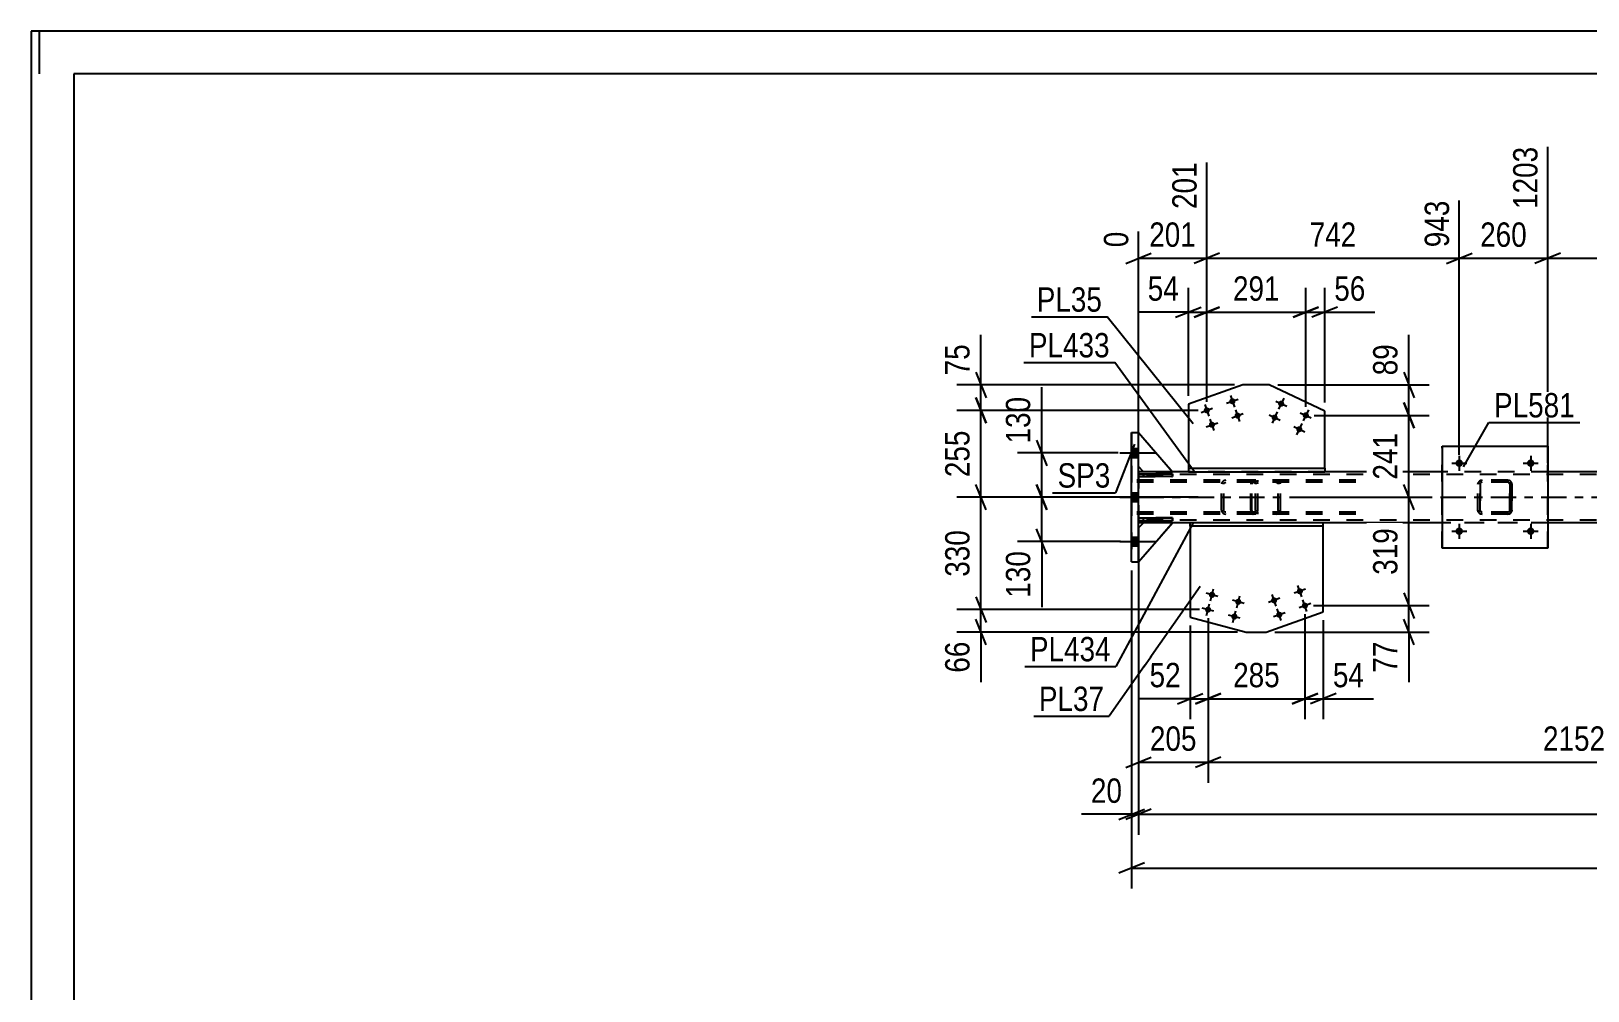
# Model space of a CAD drawing. Header units: millimetres. Extents: x -129 to 712, y -428 to 166.
# Drawn here: x -129.1 to 54, y 53.6 to 166.4 of the extents above; entities that cross this region are included whole.
import ezdxf

# ---------------------------------------------------------------- set-up
doc = ezdxf.new("R2010")
doc.units = ezdxf.units.MM
doc.linetypes.add('DXK_LINE_DOT2', pattern=[3.9198, 1.9599, -1.9599])
doc.linetypes.add('DXK_LINE_DOT3', pattern=[5.9187, 2.979, -0.9799, 0.9799, -0.9799])
doc.styles.add('Arial Narrow', font='ARIALN.TTF', dxfattribs={"height": 0.2})

# ---------------------------------------------------------------- blocks, each defined once
blk = doc.blocks.new('Unknown-232816670-1133')
at = {"color": 5, "linetype": 'Continuous'}
for p, q in [((711.94, 166.41), (-129.06, 166.41)), ((-129.06, 166.41), (-129.06, -427.59)), ((-128.06, 161.41), (-128.06, 166.41)), ((706.94, 161.41), (-124.06, 161.41)), ((-124.06, 161.41), (-124.06, -422.59))]:
    blk.add_line(p, q, dxfattribs=at)
blk = doc.blocks.new('Part-232816670-6901 - 6691')
at = {"color": 2, "linetype": 'Continuous'}
for p, q in [((0.37, 119.22), (1.17, 119.22)), ((0.37, 104.02), (0.37, 119.22)), ((1.17, 104.02), (1.17, 119.22)), ((0.37, 104.02), (1.17, 104.02))]:
    blk.add_line(p, q, dxfattribs=at)
at = {"color": 7, "linetype": 'DXK_LINE_DOT2'}
for p, q in [((0.37, 119.22), (0.37, 119.22)), ((0.37, 119.22), (0.37, 104.02)), ((1.17, 104.02), (1.17, 119.22)), ((0.37, 104.02), (0.37, 104.02))]:
    blk.add_line(p, q, dxfattribs=at)
blk = doc.blocks.new('Part-232816670-6921 - 6691')
at = {"color": 7, "linetype": 'DXK_LINE_DOT2'}
for p, q in [((14.55, 113.58), (14.46, 113.48)), ((14.65, 113.62), (14.55, 113.58)), ((26.74, 113.62), (14.65, 113.62)), ((15.2, 113.38), (15.2, 113.62)), ((17.56, 113.58), (17.37, 113.62)), ((14.4, 113.32), (14.38, 113.14)), ((14.38, 110.1), (14.38, 113.14)), ((14.46, 113.48), (14.4, 113.32)), ((14.52, 113.14), (14.53, 113.23)), ((14.52, 110.1), (14.52, 113.14)), ((14.53, 113.23), (14.56, 113.31)), ((14.56, 113.31), (14.6, 113.36)), ((14.6, 113.36), (14.65, 113.38)), ((26.74, 113.38), (14.65, 113.38)), ((17.37, 113.38), (17.46, 113.36)), ((17.46, 113.36), (17.54, 113.31)), ((17.54, 113.31), (17.6, 113.23)), ((17.6, 113.23), (17.62, 113.14)), ((17.62, 110.1), (17.62, 113.14)), ((17.87, 113.14), (17.83, 113.32)), ((17.87, 110.1), (17.87, 113.14)), ((14.38, 110.1), (14.4, 109.92)), ((14.4, 109.92), (14.46, 109.76)), ((14.53, 110.01), (14.52, 110.1)), ((14.56, 109.93), (14.53, 110.01)), ((14.6, 109.88), (14.56, 109.93)), ((14.65, 109.86), (14.6, 109.88)), ((26.74, 109.86), (14.65, 109.86)), ((15.2, 109.62), (15.2, 109.86)), ((17.46, 109.88), (17.37, 109.86)), ((17.54, 109.93), (17.46, 109.88)), ((17.6, 110.01), (17.54, 109.93)), ((17.62, 110.1), (17.6, 110.01)), ((17.83, 109.92), (17.87, 110.1)), ((14.46, 109.76), (14.55, 109.66)), ((14.55, 109.66), (14.65, 109.62)), ((26.74, 109.62), (14.65, 109.62)), ((17.37, 109.62), (17.56, 109.66))]:
    blk.add_line(p, q, dxfattribs=at)
for centre, start, end in [((17.38, 113.12), 23.8494, 68.8059), ((17.38, 110.11), 291.1941, 336.1506)]:
    blk.add_arc(centre, 0.492, start, end, dxfattribs=at)
blk = doc.blocks.new('Bolt-232816670-6725 - 6691')
at = {"linetype": 'Continuous'}
for points in [[(19.81, 100.44, -1), (20.49, 100.68, -1)], [(16.79, 99.37, -1), (17.47, 99.61, -1)], [(20.41, 98.75, -1), (21.09, 98.99, -1)], [(17.39, 97.68, -1), (18.07, 97.92, -1)]]:
    blk.add_hatch(color=1, dxfattribs=at).paths.add_polyline_path(points)
at = {"color": 1, "linetype": 'Continuous'}
for p, q in [((20.83, 100.81), (19.47, 100.32)), ((20.39, 99.89), (19.91, 101.24)), ((17.81, 99.74), (16.45, 99.25)), ((17.37, 98.82), (16.89, 100.17)), ((21.43, 99.11), (20.07, 98.63)), ((20.99, 98.19), (20.51, 99.55)), ((18.41, 98.04), (17.05, 97.56)), ((17.97, 97.12), (17.49, 98.48))]:
    blk.add_line(p, q, dxfattribs=at)
blk = doc.blocks.new('Bolt-232816670-6726 - 6691')
at = {"linetype": 'Continuous'}
for points in [[(9.47, 100.24, -1), (10.17, 100.05, -1)], [(12.56, 99.42, -1), (13.26, 99.23, -1)], [(9.01, 98.5, -1), (9.7, 98.31, -1)], [(12.1, 97.68, -1), (12.8, 97.49, -1)]]:
    blk.add_hatch(color=1, dxfattribs=at).paths.add_polyline_path(points)
at = {"color": 1, "linetype": 'Continuous'}
for p, q in [((9.63, 99.45), (10, 100.84)), ((10.52, 99.96), (9.12, 100.33)), ((9.17, 97.71), (9.54, 99.1)), ((13.61, 99.14), (12.22, 99.51)), ((12.73, 98.63), (13.1, 100.02)), ((10.05, 98.22), (8.66, 98.59)), ((13.15, 97.4), (11.75, 97.77)), ((12.26, 96.89), (12.63, 98.28))]:
    blk.add_line(p, q, dxfattribs=at)
blk = doc.blocks.new('Bolt-232816670-6727 - 6691')
at = {"linetype": 'Continuous'}
for points in [[(18.28, 122.46, -1), (17.63, 122.77, -1)], [(17.51, 120.83, -1), (16.86, 121.14, -1)], [(21.18, 121.09, -1), (20.52, 121.4, -1)], [(20.41, 119.46, -1), (19.76, 119.77, -1)]]:
    blk.add_hatch(color=1, dxfattribs=at).paths.add_polyline_path(points)
at = {"color": 1, "linetype": 'Continuous'}
for p, q in [((17.31, 122.92), (18.61, 122.31)), ((18.27, 123.26), (17.65, 121.96)), ((16.54, 121.29), (17.84, 120.68)), ((17.5, 121.64), (16.88, 120.34)), ((20.2, 121.55), (21.5, 120.94)), ((21.16, 121.9), (20.54, 120.59)), ((19.43, 119.93), (20.73, 119.31)), ((20.39, 120.27), (19.77, 118.97))]:
    blk.add_line(p, q, dxfattribs=at)
blk = doc.blocks.new('Bolt-232816670-6728 - 6691')
at = {"linetype": 'Continuous'}
for points in [[(12.56, 123.02, -1), (11.88, 122.78, -1)], [(9.55, 121.95, -1), (8.87, 121.71, -1)], [(13.16, 121.33, -1), (12.49, 121.09, -1)], [(10.15, 120.26, -1), (9.47, 120.02, -1)]]:
    blk.add_hatch(color=1, dxfattribs=at).paths.add_polyline_path(points)
at = {"color": 1, "linetype": 'Continuous'}
for p, q in [((11.54, 122.66), (12.9, 123.14)), ((11.98, 123.58), (12.46, 122.22)), ((8.53, 121.59), (9.89, 122.07)), ((8.97, 122.51), (9.45, 121.15)), ((12.15, 120.97), (13.5, 121.45)), ((12.58, 121.88), (13.07, 120.53)), ((9.13, 119.9), (10.49, 120.38)), ((9.57, 120.81), (10.05, 119.46))]:
    blk.add_line(p, q, dxfattribs=at)
blk = doc.blocks.new('Part-232816670-6799 - 6691')
at = {"color": 2, "linetype": 'Continuous'}
for p, q in [((1.17, 114.38), (5.17, 114.38)), ((1.17, 114.38), (1.17, 114.06)), ((5.17, 114.06), (1.17, 114.06)), ((5.17, 114.38), (5.17, 114.06))]:
    blk.add_line(p, q, dxfattribs=at)
at = {"color": 7, "linetype": 'DXK_LINE_DOT2'}
for p, q in [((1.17, 114.06), (1.17, 114.38)), ((1.77, 114.06), (1.77, 114.38))]:
    blk.add_line(p, q, dxfattribs=at)
blk = doc.blocks.new('Bolt-232816670-6735 - 6691')
at = {"linetype": 'Continuous'}
for points in [[(1.17, 116.3), (1.17, 117.34), (0.37, 117.34), (0.37, 116.3)], [(1.17, 116.3), (1.17, 117.34), (0.37, 117.34), (0.37, 116.3)], [(1.17, 116.3), (1.17, 117.34), (0.37, 117.34), (0.37, 116.3)], [(1.17, 111.1), (1.17, 112.14), (0.37, 112.14), (0.37, 111.1)], [(1.17, 111.1), (1.17, 112.14), (0.37, 112.14), (0.37, 111.1)], [(1.17, 105.9), (1.17, 106.94), (0.37, 106.94), (0.37, 105.9)], [(1.17, 105.9), (1.17, 106.94), (0.37, 106.94), (0.37, 105.9)], [(1.17, 105.9), (1.17, 106.94), (0.37, 106.94), (0.37, 105.9)]]:
    blk.add_hatch(color=1, dxfattribs=at).paths.add_polyline_path(points)
at = {"color": 1, "linetype": 'Continuous'}
for p, q in [((0.37, 117.34), (1.17, 117.34)), ((0.37, 117.34), (1.17, 117.34)), ((0.37, 117.34), (1.17, 117.34)), ((-1.03, 116.82), (3.17, 116.82)), ((-1.03, 116.82), (3.17, 116.82)), ((-1.03, 116.82), (3.17, 116.82)), ((0.37, 116.3), (1.17, 116.3)), ((0.37, 116.3), (1.17, 116.3)), ((0.37, 116.3), (1.17, 116.3)), ((0.37, 112.14), (1.17, 112.14)), ((0.37, 112.14), (1.17, 112.14)), ((-1.03, 111.62), (3.17, 111.62)), ((-1.03, 111.62), (3.17, 111.62)), ((0.37, 111.1), (1.17, 111.1)), ((0.37, 111.1), (1.17, 111.1)), ((-1.03, 106.42), (3.17, 106.42)), ((-1.03, 106.42), (3.17, 106.42)), ((-1.03, 106.42), (3.17, 106.42)), ((0.37, 106.94), (1.17, 106.94)), ((0.37, 106.94), (1.17, 106.94)), ((0.37, 106.94), (1.17, 106.94)), ((0.37, 105.9), (1.17, 105.9)), ((0.37, 105.9), (1.17, 105.9)), ((0.37, 105.9), (1.17, 105.9))]:
    blk.add_line(p, q, dxfattribs=at)
blk = doc.blocks.new('Part-232816670-6801 - 6691')
at = {"color": 7, "linetype": 'DXK_LINE_DOT2'}
for p, q in [((1.17, 115.22), (1.17, 119.22)), ((1.17, 119.22), (5.17, 114.62)), ((1.77, 114.62), (1.17, 115.22)), ((5.17, 114.62), (1.77, 114.62))]:
    blk.add_line(p, q, dxfattribs=at)
blk = doc.blocks.new('Part-232816670-6753 - 6691')
at = {"color": 2, "linetype": 'Continuous'}
for p, q in [((7.26, 108.22), (7.26, 97.52)), ((22.91, 98.15), (22.91, 108.22)), ((7.26, 97.52), (13.83, 95.77)), ((16.2, 95.77), (22.91, 98.15)), ((13.83, 95.77), (16.2, 95.77))]:
    blk.add_line(p, q, dxfattribs=at)
at = {"color": 7, "linetype": 'DXK_LINE_DOT2'}
blk.add_line((22.91, 108.22), (7.26, 108.22), dxfattribs=at)
blk = doc.blocks.new('Part-232816670-6758 - 6691')
at = {"color": 2, "linetype": 'Continuous'}
for p, q in [((13.45, 124.82), (7.04, 122.55)), ((16.56, 124.82), (13.45, 124.82)), ((23.08, 121.74), (16.56, 124.82)), ((7.04, 122.55), (7.04, 115.02)), ((23.08, 115.02), (23.08, 121.74))]:
    blk.add_line(p, q, dxfattribs=at)
at = {"color": 7, "linetype": 'DXK_LINE_DOT2'}
blk.add_line((7.04, 115.02), (23.08, 115.02), dxfattribs=at)
blk = doc.blocks.new('Part-232816670-6797 - 6691')
at = {"color": 7, "linetype": 'DXK_LINE_DOT2'}
for p, q in [((5.17, 114.38), (1.17, 114.38)), ((1.17, 114.38), (1.17, 114.06)), ((1.17, 114.22), (1.17, 114.06)), ((1.17, 114.06), (5.17, 114.06)), ((1.77, 114.38), (1.77, 114.06)), ((5.17, 114.06), (5.17, 114.38))]:
    blk.add_line(p, q, dxfattribs=at)
blk = doc.blocks.new('Part-232816670-6798 - 6691')
at = {"color": 7, "linetype": 'DXK_LINE_DOT2'}
for p, q in [((5.17, 109.18), (1.17, 109.18)), ((1.17, 109.18), (1.17, 108.86)), ((1.17, 109.18), (1.17, 108.86)), ((1.17, 108.86), (5.17, 108.86)), ((1.77, 108.86), (1.77, 109.18)), ((5.17, 108.86), (5.17, 109.18))]:
    blk.add_line(p, q, dxfattribs=at)
blk = doc.blocks.new('Part-232816670-6800 - 6691')
at = {"color": 2, "linetype": 'Continuous'}
for p, q in [((1.17, 109.18), (5.17, 109.18)), ((1.17, 109.18), (1.17, 108.86)), ((5.17, 108.86), (1.17, 108.86)), ((5.17, 109.18), (5.17, 108.86))]:
    blk.add_line(p, q, dxfattribs=at)
at = {"color": 7, "linetype": 'DXK_LINE_DOT2'}
for p, q in [((1.17, 108.86), (1.17, 109.18)), ((1.77, 108.86), (1.77, 109.18))]:
    blk.add_line(p, q, dxfattribs=at)
blk = doc.blocks.new('Part-232816670-6802 - 6691')
at = {"color": 2, "linetype": 'Continuous'}
for p, q in [((1.17, 119.22), (5.17, 114.62)), ((1.77, 114.62), (1.17, 115.22)), ((5.17, 114.62), (1.77, 114.62))]:
    blk.add_line(p, q, dxfattribs=at)
at = {"color": 7, "linetype": 'DXK_LINE_DOT2'}
blk.add_line((1.17, 115.22), (1.17, 119.22), dxfattribs=at)
blk = doc.blocks.new('Part-232816670-6803 - 6691')
at = {"color": 7, "linetype": 'DXK_LINE_DOT2'}
for p, q in [((1.77, 108.62), (1.17, 108.02)), ((1.17, 104.02), (5.17, 108.62)), ((5.17, 108.62), (1.77, 108.62)), ((1.17, 108.02), (1.17, 104.02))]:
    blk.add_line(p, q, dxfattribs=at)
blk = doc.blocks.new('Part-232816670-6804 - 6691')
at = {"color": 2, "linetype": 'Continuous'}
for p, q in [((1.77, 108.62), (1.17, 108.02)), ((1.17, 104.02), (5.17, 108.62)), ((5.17, 108.62), (1.77, 108.62))]:
    blk.add_line(p, q, dxfattribs=at)
at = {"color": 7, "linetype": 'DXK_LINE_DOT2'}
blk.add_line((1.17, 108.02), (1.17, 104.02), dxfattribs=at)
blk = doc.blocks.new('Part-232816670-6810 - 6691')
at = {"color": 2, "linetype": 'Continuous'}
for p, q in [((1.77, 114.62), (1.17, 114.62)), ((7.04, 114.62), (5.17, 114.62)), ((36.9, 114.62), (23.08, 114.62)), ((87.98, 114.62), (49.3, 114.62)), ((1.77, 108.62), (1.17, 108.62)), ((7.26, 108.62), (5.17, 108.62)), ((36.9, 108.62), (22.91, 108.62)), ((87.98, 108.62), (49.3, 108.62))]:
    blk.add_line(p, q, dxfattribs=at)
at = {"color": 7, "linetype": 'DXK_LINE_DOT2'}
for p, q in [((1.17, 114.62), (1.17, 114.62)), ((1.17, 114.62), (1.17, 108.62)), ((1.17, 108.62), (1.17, 114.62)), ((1.17, 114.62), (1.17, 114.62)), ((204, 114.3), (1.17, 114.3)), ((5.17, 114.62), (1.77, 114.62)), ((23.08, 114.62), (7.04, 114.62)), ((49.3, 114.62), (36.9, 114.62)), ((204, 108.94), (1.17, 108.94)), ((1.17, 108.62), (1.17, 108.62)), ((1.17, 108.62), (1.17, 108.62)), ((202.54, 108.62), (1.77, 108.62)), ((22.91, 108.62), (7.26, 108.62)), ((49.3, 108.62), (36.9, 108.62))]:
    blk.add_line(p, q, dxfattribs=at)
at = {"color": 7, "linetype": 'DXK_LINE_DOT3'}
blk.add_line((1.17, 111.62), (204, 111.62), dxfattribs=at)
blk = doc.blocks.new('Part-232816670-6891 - 6691')
at = {"color": 2, "linetype": 'Continuous'}
for p, q in [((22.91, 108.62), (7.26, 108.62)), ((7.26, 108.22), (7.26, 108.62)), ((22.91, 108.22), (7.26, 108.22)), ((22.91, 108.22), (22.91, 108.62))]:
    blk.add_line(p, q, dxfattribs=at)
blk = doc.blocks.new('Part-232816670-6896 - 6691')
at = {"color": 2, "linetype": 'Continuous'}
for p, q in [((7.04, 115.02), (7.04, 114.62)), ((7.04, 115.02), (23.08, 115.02)), ((7.04, 114.62), (23.08, 114.62)), ((23.08, 115.02), (23.08, 114.62))]:
    blk.add_line(p, q, dxfattribs=at)
blk = doc.blocks.new('Part-232816670-6929 - 6691')
at = {"color": 7, "linetype": 'DXK_LINE_DOT2'}
for p, q in [((14.69, 113.62), (0.51, 113.62)), ((11.45, 113.62), (11.26, 113.58)), ((14.89, 113.58), (14.69, 113.62)), ((14.69, 113.38), (0.51, 113.38)), ((10.98, 113.32), (10.94, 113.14)), ((10.94, 110.1), (10.94, 113.14)), ((11.2, 113.14), (11.22, 113.23)), ((11.2, 110.1), (11.2, 113.14)), ((11.22, 113.23), (11.27, 113.31)), ((11.27, 113.31), (11.36, 113.36)), ((11.36, 113.36), (11.45, 113.38)), ((14.69, 113.38), (14.79, 113.36)), ((14.79, 113.36), (14.87, 113.31)), ((14.87, 113.31), (14.93, 113.23)), ((14.93, 113.23), (14.95, 113.14)), ((14.95, 110.1), (14.95, 113.14)), ((15.2, 113.14), (15.16, 113.32)), ((15.2, 110.1), (15.2, 113.14)), ((14.69, 109.86), (0.51, 109.86)), ((10.94, 110.1), (10.98, 109.92)), ((11.22, 110.01), (11.2, 110.1)), ((11.27, 109.93), (11.22, 110.01)), ((11.36, 109.88), (11.27, 109.93)), ((11.45, 109.86), (11.36, 109.88)), ((14.79, 109.88), (14.69, 109.86)), ((14.87, 109.93), (14.79, 109.88)), ((14.93, 110.01), (14.87, 109.93)), ((14.95, 110.1), (14.93, 110.01)), ((15.16, 109.92), (15.2, 110.1)), ((14.69, 109.62), (0.51, 109.62)), ((11.26, 109.66), (11.45, 109.62)), ((14.69, 109.62), (14.89, 109.66))]:
    blk.add_line(p, q, dxfattribs=at)
for centre, start, end in [((11.44, 113.12), 110.7583, 155.68), ((14.71, 113.12), 24.32, 69.2417), ((11.44, 110.12), 204.32, 249.2417), ((14.71, 110.12), 290.7583, 335.68)]:
    blk.add_arc(centre, 0.496, start, end, dxfattribs=at)
blk = doc.blocks.new('Part-232816670-63348 - 6691')
at = {"color": 7, "linetype": 'DXK_LINE_DOT2'}
for p, q in [((41.4, 113.58), (41.58, 113.62)), ((41.58, 113.62), (41.4, 113.58)), ((44.62, 113.62), (41.58, 113.62)), ((44.62, 113.62), (44.8, 113.58)), ((44.8, 113.58), (44.62, 113.62)), ((41.1, 113.14), (41.14, 113.32)), ((41.14, 113.32), (41.1, 113.14)), ((41.1, 110.1), (41.1, 113.14)), ((41.1, 113.14), (41.1, 113.14)), ((41.1, 110.1), (41.1, 113.14)), ((41.34, 113.14), (41.36, 113.23)), ((41.36, 113.23), (41.34, 113.14)), ((41.34, 110.1), (41.34, 113.14)), ((41.34, 113.14), (41.34, 113.14)), ((41.34, 113.14), (41.34, 110.1)), ((41.36, 113.23), (41.41, 113.31)), ((41.41, 113.31), (41.36, 113.23)), ((41.49, 113.36), (41.41, 113.31)), ((41.58, 113.38), (41.49, 113.36)), ((44.62, 113.38), (41.58, 113.38)), ((44.71, 113.36), (44.62, 113.38)), ((44.71, 113.36), (44.79, 113.31)), ((44.79, 113.31), (44.84, 113.23)), ((44.84, 113.23), (44.79, 113.31)), ((44.84, 113.23), (44.86, 113.14)), ((44.86, 113.14), (44.84, 113.23)), ((44.86, 110.1), (44.86, 113.14)), ((44.86, 113.14), (44.86, 113.14)), ((44.86, 113.14), (44.86, 110.1)), ((45.06, 113.32), (45.1, 113.14)), ((45.1, 113.14), (45.06, 113.32)), ((45.1, 110.1), (45.1, 113.14)), ((45.1, 113.14), (45.1, 113.14)), ((45.1, 113.14), (45.1, 110.1)), ((41.1, 110.1), (41.1, 110.1)), ((41.14, 109.92), (41.1, 110.1)), ((41.1, 110.1), (41.14, 109.92)), ((41.34, 110.1), (41.34, 110.1)), ((41.36, 110.01), (41.34, 110.1)), ((41.34, 110.1), (41.36, 110.01)), ((41.41, 109.93), (41.36, 110.01)), ((41.36, 110.01), (41.41, 109.93)), ((41.49, 109.88), (41.41, 109.93)), ((41.58, 109.86), (41.49, 109.88)), ((44.62, 109.86), (41.58, 109.86)), ((44.71, 109.88), (44.62, 109.86)), ((44.79, 109.93), (44.71, 109.88)), ((44.84, 110.01), (44.79, 109.93)), ((44.79, 109.93), (44.84, 110.01)), ((44.86, 110.1), (44.84, 110.01)), ((44.84, 110.01), (44.86, 110.1)), ((44.86, 110.1), (44.86, 110.1)), ((45.1, 110.1), (45.06, 109.92)), ((45.06, 109.92), (45.1, 110.1)), ((45.1, 110.1), (45.1, 110.1)), ((41.58, 109.62), (41.4, 109.66)), ((41.4, 109.66), (41.58, 109.62)), ((44.62, 109.62), (41.58, 109.62)), ((44.8, 109.66), (44.62, 109.62)), ((44.62, 109.62), (44.8, 109.66))]:
    blk.add_line(p, q, dxfattribs=at)
at = {"color": 7, "linetype": 'DXK_LINE_DOT3'}
blk.add_line((43.1, 111.62), (43.1, 111.62), dxfattribs=at)
at = {"color": 7, "linetype": 'DXK_LINE_DOT2'}
for centre, start, end in [((41.58, 113.14), 112.5, 157.5), ((41.58, 113.14), 112.5, 157.5), ((44.62, 113.14), 22.5, 67.5), ((44.62, 113.14), 22.5, 67.5), ((41.58, 110.1), 202.5, 247.5), ((41.58, 110.1), 202.5, 247.5), ((44.62, 110.1), 292.5, 337.5), ((44.62, 110.1), 292.5, 337.5)]:
    blk.add_arc(centre, 0.48, start, end, dxfattribs=at)
blk = doc.blocks.new('Part-232816670-63349 - 6691')
at = {"color": 2, "linetype": 'Continuous'}
for p, q in [((36.9, 117.62), (36.9, 105.62)), ((36.9, 117.62), (49.3, 117.62)), ((49.3, 117.62), (49.3, 105.62)), ((49.3, 105.62), (36.9, 105.62))]:
    blk.add_line(p, q, dxfattribs=at)
at = {"color": 7, "linetype": 'DXK_LINE_DOT2'}
for p, q in [((36.9, 105.62), (36.9, 117.62)), ((49.3, 105.62), (49.3, 117.62))]:
    blk.add_line(p, q, dxfattribs=at)
blk = doc.blocks.new('Bolt-232816670-63374 - 6691')
at = {"linetype": 'Continuous'}
for points in [[(39.34, 107.62, -1), (38.46, 107.62, -1)], [(47.74, 107.62, -1), (46.86, 107.62, -1)]]:
    blk.add_hatch(color=1, dxfattribs=at).paths.add_polyline_path(points)
at = {"color": 1, "linetype": 'Continuous'}
for p, q in [((38.9, 108.5), (38.9, 106.74)), ((47.3, 108.5), (47.3, 106.74)), ((38.02, 107.62), (39.78, 107.62)), ((46.42, 107.62), (48.18, 107.62))]:
    blk.add_line(p, q, dxfattribs=at)
blk = doc.blocks.new('Bolt-232816670-63375 - 6691')
at = {"linetype": 'Continuous'}
for points in [[(39.34, 115.62, -1), (38.46, 115.62, -1)], [(47.74, 115.62, -1), (46.86, 115.62, -1)]]:
    blk.add_hatch(color=1, dxfattribs=at).paths.add_polyline_path(points)
at = {"color": 1, "linetype": 'Continuous'}
for p, q in [((38.02, 115.62), (39.78, 115.62)), ((38.9, 116.5), (38.9, 114.74)), ((46.42, 115.62), (48.18, 115.62)), ((47.3, 116.5), (47.3, 114.74))]:
    blk.add_line(p, q, dxfattribs=at)
blk = doc.blocks.new('StraightDimension-232816670-79049 - 6691')
at = {"color": 7, "linetype": 'Continuous'}
for p, q in [((0.37, 103.02), (0.37, 65.62)), ((1.87, 68.62), (-1.13, 67.42)), ((0.37, 68.02), (657.63, 68.02))]:
    blk.add_line(p, q, dxfattribs=at)
blk = doc.blocks.new('StraightDimension-232816670-78224 - 6691')
at = {"color": 7, "linetype": 'Continuous'}
for p, q in [((21.75, 98.87), (35.38, 98.87)), ((32.38, 100.37), (33.58, 97.37)), ((32.98, 95.77), (32.98, 98.87)), ((33.58, 94.27), (32.38, 97.27)), ((17.2, 95.77), (35.38, 95.77))]:
    blk.add_line(p, q, dxfattribs=at)
at = {"color": 0}
blk.add_wipeout([(32.23, 95.24), (28.03, 95.24), (28.03, 90.39), (32.23, 90.39)], dxfattribs=at)
at = {"color": 7, "linetype": 'Continuous'}
blk.add_line((32.98, 95.77), (32.98, 89.86), dxfattribs=at)
blk.add_line((32.98, 95.77), (32.98, 89.86), dxfattribs=at)
at = {"color": 3, "style": 'Arial Narrow'}
blk.add_text('77', height=2.863, rotation=90.0002, dxfattribs=at).set_placement((31.63, 90.99))
blk = doc.blocks.new('StraightDimension-232816670-77206 - 6691')
at = {"color": 7, "linetype": 'Continuous'}
for p, q in [((9.21, 122.83), (9.21, 150.99)), ((38.9, 116.62), (38.9, 146.49)), ((10.71, 140.31), (7.71, 139.11)), ((9.21, 139.71), (38.9, 139.71)), ((37.4, 139.11), (40.4, 140.31))]:
    blk.add_line(p, q, dxfattribs=at)
at = {"color": 0, "linetype": 'Continuous'}
blk.add_wipeout([(38.3, 147.09), (34.1, 147.09), (34.1, 140.41), (38.3, 140.41)], dxfattribs=at)
at = {"color": 0}
blk.add_wipeout([(27.4, 140.46), (27.4, 144.66), (20.71, 144.66), (20.71, 140.46)], dxfattribs=at)
at = {"color": 3, "linetype": 'Continuous', "style": 'Arial Narrow'}
blk.add_text('943', height=2.863, rotation=90.0002, dxfattribs=at).set_placement((37.7, 141.01))
at = {"color": 3, "style": 'Arial Narrow'}
blk.add_text('742', height=2.863, dxfattribs=at).set_placement((21.31, 141.06))
blk = doc.blocks.new('StraightDimension-232816670-16567 - 6691')
at = {"color": 7, "linetype": 'Continuous'}
for p, q in [((1.17, 103.02), (1.17, 71.94)), ((2.67, 74.94), (-0.33, 73.74)), ((1.17, 74.34), (656.99, 74.34))]:
    blk.add_line(p, q, dxfattribs=at)
blk = doc.blocks.new('StraightDimension-232816670-7309 - 6691')
at = {"color": 7, "linetype": 'Continuous'}
for p, q in [((20.75, 97.87), (20.75, 85.53)), ((22.91, 97.15), (22.91, 85.53)), ((19.25, 87.33), (22.25, 88.53)), ((20.75, 87.93), (22.91, 87.93)), ((24.41, 88.53), (21.41, 87.33))]:
    blk.add_line(p, q, dxfattribs=at)
at = {"color": 0}
blk.add_wipeout([(28.29, 88.68), (28.29, 92.88), (23.44, 92.88), (23.44, 88.68)], dxfattribs=at)
at = {"color": 7, "linetype": 'Continuous'}
blk.add_line((22.91, 87.93), (28.82, 87.93), dxfattribs=at)
blk.add_line((22.91, 87.93), (28.82, 87.93), dxfattribs=at)
at = {"color": 3, "style": 'Arial Narrow'}
blk.add_text('54', height=2.863, dxfattribs=at).set_placement((24.04, 89.28))
blk = doc.blocks.new('StraightDimension-232816670-7299 - 6691')
at = {"color": 7, "linetype": 'Continuous'}
for p, q in [((9.36, 97.41), (9.36, 85.53)), ((20.75, 97.87), (20.75, 85.53)), ((7.86, 87.33), (10.86, 88.53)), ((9.36, 87.93), (20.75, 87.93)), ((22.25, 88.53), (19.25, 87.33))]:
    blk.add_line(p, q, dxfattribs=at)
at = {"color": 0}
blk.add_wipeout([(18.4, 88.68), (18.4, 92.88), (11.71, 92.88), (11.71, 88.68)], dxfattribs=at)
at = {"color": 3, "style": 'Arial Narrow'}
blk.add_text('285', height=2.863, dxfattribs=at).set_placement((12.31, 89.28))
blk = doc.blocks.new('StraightDimension-232816670-68234 - 6691')
at = {"color": 7, "linetype": 'Continuous'}
for p, q in [((-10.81, 118.32), (-9.61, 115.32)), ((-1.21, 116.82), (-13.06, 116.82)), ((-10.21, 111.62), (-10.21, 116.82)), ((-9.61, 110.12), (-10.81, 113.12)), ((-1.21, 111.62), (-13.06, 111.62))]:
    blk.add_line(p, q, dxfattribs=at)
at = {"color": 0}
blk.add_wipeout([(-10.96, 124.03), (-15.16, 124.03), (-15.16, 117.34), (-10.96, 117.34)], dxfattribs=at)
at = {"color": 7, "linetype": 'Continuous'}
blk.add_line((-10.21, 116.82), (-10.21, 124.55), dxfattribs=at)
blk.add_line((-10.21, 116.82), (-10.21, 124.55), dxfattribs=at)
at = {"color": 3, "style": 'Arial Narrow'}
blk.add_text('130', height=2.863, rotation=90.0002, dxfattribs=at).set_placement((-11.56, 117.94))
blk = doc.blocks.new('StraightDimension-232816670-7289 - 6691')
at = {"color": 7, "linetype": 'Continuous'}
for p, q in [((9.36, 97.41), (9.36, 85.53)), ((7.26, 96.52), (7.26, 85.53)), ((5.76, 87.33), (8.76, 88.53)), ((7.26, 87.93), (9.36, 87.93)), ((10.86, 88.53), (7.86, 87.33))]:
    blk.add_line(p, q, dxfattribs=at)
at = {"color": 0}
blk.add_wipeout([(6.73, 88.68), (6.73, 92.88), (1.88, 92.88), (1.88, 88.68)], dxfattribs=at)
at = {"color": 7, "linetype": 'Continuous'}
blk.add_line((7.26, 87.93), (1.35, 87.93), dxfattribs=at)
blk.add_line((7.26, 87.93), (1.35, 87.93), dxfattribs=at)
at = {"color": 3, "style": 'Arial Narrow'}
blk.add_text('52', height=2.863, dxfattribs=at).set_placement((2.48, 89.28))
blk = doc.blocks.new('StraightDimension-232816670-16568 - 6691')
at = {"color": 7, "linetype": 'Continuous'}
for p, q in [((0.37, 103.02), (0.37, 71.94)), ((1.17, 103.02), (1.17, 71.94)), ((-1.13, 73.74), (1.87, 74.94)), ((2.67, 74.94), (-0.33, 73.74)), ((0.37, 74.34), (1.17, 74.34))]:
    blk.add_line(p, q, dxfattribs=at)
at = {"color": 0}
blk.add_wipeout([(-0.16, 75.09), (-0.16, 79.29), (-5.02, 79.29), (-5.02, 75.09)], dxfattribs=at)
at = {"color": 7, "linetype": 'Continuous'}
blk.add_line((0.37, 74.34), (-5.54, 74.34), dxfattribs=at)
blk.add_line((0.37, 74.34), (-5.54, 74.34), dxfattribs=at)
at = {"color": 3, "style": 'Arial Narrow'}
blk.add_text('20', height=2.863, dxfattribs=at).set_placement((-4.42, 75.69))
blk = doc.blocks.new('StraightDimension-232816670-39223 - 6691')
at = {"color": 7, "linetype": 'Continuous'}
for p, q in [((20.85, 122.24), (20.85, 136.22)), ((23.08, 122.74), (23.08, 136.22)), ((19.35, 132.77), (22.35, 133.97)), ((24.58, 133.97), (21.58, 132.77)), ((20.85, 133.37), (23.08, 133.37))]:
    blk.add_line(p, q, dxfattribs=at)
at = {"color": 0}
blk.add_wipeout([(28.46, 134.12), (28.46, 138.32), (23.6, 138.32), (23.6, 134.12)], dxfattribs=at)
at = {"color": 7, "linetype": 'Continuous'}
blk.add_line((23.08, 133.37), (28.98, 133.37), dxfattribs=at)
blk.add_line((23.08, 133.37), (28.98, 133.37), dxfattribs=at)
at = {"color": 3, "style": 'Arial Narrow'}
blk.add_text('56', height=2.863, dxfattribs=at).set_placement((24.2, 134.72))
blk = doc.blocks.new('StraightDimension-232816670-39224 - 6691')
at = {"color": 7, "linetype": 'Continuous'}
for p, q in [((9.21, 122.83), (9.21, 136.22)), ((20.85, 122.24), (20.85, 136.22)), ((7.71, 132.77), (10.71, 133.97)), ((22.35, 133.97), (19.35, 132.77)), ((9.21, 133.37), (20.85, 133.37))]:
    blk.add_line(p, q, dxfattribs=at)
at = {"color": 0}
blk.add_wipeout([(18.37, 134.12), (18.37, 138.32), (11.69, 138.32), (11.69, 134.12)], dxfattribs=at)
at = {"color": 3, "style": 'Arial Narrow'}
blk.add_text('291', height=2.863, dxfattribs=at).set_placement((12.29, 134.72))
blk = doc.blocks.new('StraightDimension-232816670-39225 - 6691')
at = {"color": 7, "linetype": 'Continuous'}
for p, q in [((7.04, 123.55), (7.04, 136.22)), ((9.21, 122.83), (9.21, 136.22)), ((5.54, 132.77), (8.54, 133.97)), ((10.71, 133.97), (7.71, 132.77)), ((7.04, 133.37), (9.21, 133.37))]:
    blk.add_line(p, q, dxfattribs=at)
at = {"color": 0}
blk.add_wipeout([(6.52, 134.12), (6.52, 138.32), (1.66, 138.32), (1.66, 134.12)], dxfattribs=at)
at = {"color": 7, "linetype": 'Continuous'}
blk.add_line((7.04, 133.37), (1.14, 133.37), dxfattribs=at)
blk.add_line((7.04, 133.37), (1.14, 133.37), dxfattribs=at)
at = {"color": 3, "style": 'Arial Narrow'}
blk.add_text('54', height=2.863, dxfattribs=at).set_placement((2.26, 134.72))
blk = doc.blocks.new('StraightDimension-232816670-68235 - 6691')
at = {"color": 7, "linetype": 'Continuous'}
for p, q in [((-10.81, 113.12), (-9.61, 110.12)), ((-1.21, 111.62), (-13.06, 111.62)), ((-10.21, 106.42), (-10.21, 111.62)), ((-0.96, 106.42), (-13.06, 106.42)), ((-9.61, 104.92), (-10.81, 107.92))]:
    blk.add_line(p, q, dxfattribs=at)
at = {"color": 0}
blk.add_wipeout([(-10.96, 105.89), (-15.16, 105.89), (-15.16, 99.21), (-10.96, 99.21)], dxfattribs=at)
at = {"color": 7, "linetype": 'Continuous'}
blk.add_line((-10.21, 106.42), (-10.21, 98.68), dxfattribs=at)
blk.add_line((-10.21, 106.42), (-10.21, 98.68), dxfattribs=at)
at = {"color": 3, "style": 'Arial Narrow'}
blk.add_text('130', height=2.863, rotation=90.0002, dxfattribs=at).set_placement((-11.56, 99.81))
blk = doc.blocks.new('StraightDimension-232816670-77204 - 6691')
at = {"color": 7, "linetype": 'Continuous'}
for p, q in [((49.3, 115.62), (49.3, 152.82)), ((89.98, 116.62), (89.98, 152.82)), ((50.8, 140.31), (47.8, 139.11)), ((49.3, 139.71), (89.98, 139.71)), ((88.48, 139.11), (91.48, 140.31))]:
    blk.add_line(p, q, dxfattribs=at)
at = {"color": 0, "linetype": 'Continuous'}
blk.add_wipeout([(89.38, 153.42), (85.18, 153.42), (85.18, 144.91), (89.38, 144.91)], dxfattribs=at)
at = {"color": 0}
blk.add_wipeout([(73.9, 140.46), (73.9, 144.66), (65.39, 144.66), (65.39, 140.46)], dxfattribs=at)
at = {"color": 3, "linetype": 'Continuous', "style": 'Arial Narrow'}
blk.add_text('2220', height=2.863, rotation=90.0002, dxfattribs=at).set_placement((88.78, 145.51))
at = {"color": 3, "style": 'Arial Narrow'}
blk.add_text('1017', height=2.863, dxfattribs=at).set_placement((65.99, 141.06))
blk = doc.blocks.new('StraightDimension-232816670-77205 - 6691')
at = {"color": 7, "linetype": 'Continuous'}
for p, q in [((49.3, 115.62), (49.3, 152.82)), ((38.9, 116.62), (38.9, 146.49)), ((37.4, 139.11), (40.4, 140.31)), ((38.9, 139.71), (49.3, 139.71)), ((50.8, 140.31), (47.8, 139.11))]:
    blk.add_line(p, q, dxfattribs=at)
at = {"color": 0}
blk.add_wipeout([(47.44, 140.46), (47.44, 144.66), (40.76, 144.66), (40.76, 140.46)], dxfattribs=at)
at = {"color": 3, "style": 'Arial Narrow'}
blk.add_text('260', height=2.863, dxfattribs=at).set_placement((41.36, 141.06))
at = {"color": 0, "linetype": 'Continuous'}
blk.add_wipeout([(48.7, 153.42), (44.5, 153.42), (44.5, 144.91), (48.7, 144.91)], dxfattribs=at)
at = {"color": 3, "linetype": 'Continuous', "style": 'Arial Narrow'}
blk.add_text('1203', height=2.863, rotation=90.0002, dxfattribs=at).set_placement((48.1, 145.51))
blk = doc.blocks.new('StraightDimension-232816670-77207 - 6691')
at = {"color": 7, "linetype": 'Continuous'}
for p, q in [((9.21, 122.83), (9.21, 150.99)), ((1.17, 115.62), (1.17, 142.84)), ((-0.33, 139.11), (2.67, 140.31)), ((1.17, 139.71), (9.21, 139.71)), ((10.71, 140.31), (7.71, 139.11))]:
    blk.add_line(p, q, dxfattribs=at)
at = {"color": 0}
blk.add_wipeout([(8.53, 140.46), (8.53, 144.66), (1.84, 144.66), (1.84, 140.46)], dxfattribs=at)
at = {"color": 0, "linetype": 'Continuous'}
blk.add_wipeout([(0.57, 143.44), (-3.63, 143.44), (-3.63, 140.41), (0.57, 140.41)], dxfattribs=at)
at = {"color": 3, "style": 'Arial Narrow'}
blk.add_text('201', height=2.863, dxfattribs=at).set_placement((2.44, 141.06))
at = {"color": 3, "linetype": 'Continuous', "style": 'Arial Narrow'}
blk.add_text('0', height=2.86, rotation=90.0002, dxfattribs=at).set_placement((-0.03, 141.01))
at = {"color": 0, "linetype": 'Continuous'}
blk.add_wipeout([(8.61, 151.59), (4.41, 151.59), (4.41, 144.91), (8.61, 144.91)], dxfattribs=at)
at = {"color": 3, "linetype": 'Continuous', "style": 'Arial Narrow'}
blk.add_text('201', height=2.863, rotation=90.0002, dxfattribs=at).set_placement((8.01, 145.51))
blk = doc.blocks.new('StraightDimension-232816670-78140 - 6691')
at = {"color": 7, "linetype": 'Continuous'}
for p, q in [((12.45, 124.82), (-20.2, 124.82)), ((-17.95, 126.32), (-16.75, 123.32)), ((-17.35, 121.83), (-17.35, 124.82)), ((-16.75, 120.33), (-17.95, 123.33)), ((8.21, 121.83), (-20.2, 121.83))]:
    blk.add_line(p, q, dxfattribs=at)
at = {"color": 0}
blk.add_wipeout([(-18.1, 130.21), (-22.3, 130.21), (-22.3, 125.35), (-18.1, 125.35)], dxfattribs=at)
at = {"color": 7, "linetype": 'Continuous'}
blk.add_line((-17.35, 124.82), (-17.35, 130.73), dxfattribs=at)
blk.add_line((-17.35, 124.82), (-17.35, 130.73), dxfattribs=at)
at = {"color": 3, "style": 'Arial Narrow'}
blk.add_text('75', height=2.863, rotation=90.0002, dxfattribs=at).set_placement((-18.7, 125.95))
blk = doc.blocks.new('StraightDimension-232816670-78141 - 6691')
at = {"color": 7, "linetype": 'Continuous'}
for p, q in [((-17.95, 123.33), (-16.75, 120.33)), ((8.21, 121.83), (-20.2, 121.83)), ((-17.35, 111.62), (-17.35, 121.83)), ((-16.75, 110.12), (-17.95, 113.12)), ((8.2, 111.62), (-20.2, 111.62))]:
    blk.add_line(p, q, dxfattribs=at)
at = {"color": 0}
blk.add_wipeout([(-18.1, 120.07), (-22.3, 120.07), (-22.3, 113.38), (-18.1, 113.38)], dxfattribs=at)
at = {"color": 3, "style": 'Arial Narrow'}
blk.add_text('255', height=2.863, rotation=90.0002, dxfattribs=at).set_placement((-18.7, 113.98))
blk = doc.blocks.new('StraightDimension-232816670-79017 - 6691')
at = {"color": 7, "linetype": 'Continuous'}
for p, q in [((1.17, 107.62), (1.17, 78.06)), ((9.36, 97.41), (9.36, 78.06)), ((-0.33, 79.86), (2.67, 81.06)), ((10.86, 81.06), (7.86, 79.86)), ((1.17, 80.46), (9.36, 80.46))]:
    blk.add_line(p, q, dxfattribs=at)
at = {"color": 0}
blk.add_wipeout([(8.6, 81.21), (8.6, 85.41), (1.92, 85.41), (1.92, 81.21)], dxfattribs=at)
at = {"color": 3, "style": 'Arial Narrow'}
blk.add_text('205', height=2.863, dxfattribs=at).set_placement((2.52, 81.81))
blk = doc.blocks.new('StraightDimension-232816670-78142 - 6691')
at = {"color": 7, "linetype": 'Continuous'}
for p, q in [((-16.75, 110.12), (-17.95, 113.12)), ((8.2, 111.62), (-20.2, 111.62)), ((-17.35, 98.41), (-17.35, 111.62)), ((-17.95, 99.91), (-16.75, 96.91)), ((8.36, 98.41), (-20.2, 98.41))]:
    blk.add_line(p, q, dxfattribs=at)
at = {"color": 0}
blk.add_wipeout([(-18.1, 108.36), (-22.3, 108.36), (-22.3, 101.67), (-18.1, 101.67)], dxfattribs=at)
at = {"color": 3, "style": 'Arial Narrow'}
blk.add_text('330', height=2.863, rotation=90.0002, dxfattribs=at).set_placement((-18.7, 102.27))
blk = doc.blocks.new('StraightDimension-232816670-78143 - 6691')
at = {"color": 7, "linetype": 'Continuous'}
for p, q in [((-17.95, 99.91), (-16.75, 96.91)), ((8.36, 98.41), (-20.2, 98.41)), ((-16.75, 94.27), (-17.95, 97.27)), ((-17.35, 95.77), (-17.35, 98.41)), ((12.83, 95.77), (-20.2, 95.77))]:
    blk.add_line(p, q, dxfattribs=at)
at = {"color": 0}
blk.add_wipeout([(-18.1, 95.24), (-22.3, 95.24), (-22.3, 90.39), (-18.1, 90.39)], dxfattribs=at)
at = {"color": 7, "linetype": 'Continuous'}
blk.add_line((-17.35, 95.77), (-17.35, 89.86), dxfattribs=at)
blk.add_line((-17.35, 95.77), (-17.35, 89.86), dxfattribs=at)
at = {"color": 3, "style": 'Arial Narrow'}
blk.add_text('66', height=2.863, rotation=90.0002, dxfattribs=at).set_placement((-18.7, 90.99))
blk = doc.blocks.new('StraightDimension-232816670-78221 - 6691')
at = {"color": 7, "linetype": 'Continuous'}
for p, q in [((17.56, 124.82), (35.38, 124.82)), ((32.38, 126.32), (33.58, 123.32)), ((32.98, 121.24), (32.98, 124.82)), ((33.58, 119.74), (32.38, 122.74)), ((21.85, 121.24), (35.38, 121.24))]:
    blk.add_line(p, q, dxfattribs=at)
at = {"color": 0}
blk.add_wipeout([(32.23, 130.21), (28.03, 130.21), (28.03, 125.35), (32.23, 125.35)], dxfattribs=at)
at = {"color": 7, "linetype": 'Continuous'}
blk.add_line((32.98, 124.82), (32.98, 130.73), dxfattribs=at)
blk.add_line((32.98, 124.82), (32.98, 130.73), dxfattribs=at)
at = {"color": 3, "style": 'Arial Narrow'}
blk.add_text('89', height=2.863, rotation=90.0002, dxfattribs=at).set_placement((31.63, 125.95))
blk = doc.blocks.new('StraightDimension-232816670-78222 - 6691')
at = {"color": 7, "linetype": 'Continuous'}
for p, q in [((32.38, 122.74), (33.58, 119.74)), ((21.85, 121.24), (35.38, 121.24)), ((32.98, 111.62), (32.98, 121.24)), ((33.58, 110.12), (32.38, 113.12)), ((21.9, 111.62), (35.38, 111.62))]:
    blk.add_line(p, q, dxfattribs=at)
at = {"color": 0}
blk.add_wipeout([(32.23, 119.77), (28.03, 119.77), (28.03, 113.09), (32.23, 113.09)], dxfattribs=at)
at = {"color": 3, "style": 'Arial Narrow'}
blk.add_text('241', height=2.863, rotation=90.0002, dxfattribs=at).set_placement((31.63, 113.69))
blk = doc.blocks.new('StraightDimension-232816670-78223 - 6691')
at = {"color": 7, "linetype": 'Continuous'}
for p, q in [((33.58, 110.12), (32.38, 113.12)), ((21.9, 111.62), (35.38, 111.62)), ((32.98, 98.87), (32.98, 111.62)), ((21.75, 98.87), (35.38, 98.87)), ((32.38, 100.37), (33.58, 97.37))]:
    blk.add_line(p, q, dxfattribs=at)
at = {"color": 0}
blk.add_wipeout([(32.23, 108.59), (28.03, 108.59), (28.03, 101.9), (32.23, 101.9)], dxfattribs=at)
at = {"color": 3, "style": 'Arial Narrow'}
blk.add_text('319', height=2.863, rotation=90.0002, dxfattribs=at).set_placement((31.63, 102.5))
blk = doc.blocks.new('StraightDimension-232816670-79016 - 6691')
at = {"color": 7, "linetype": 'Continuous'}
for p, q in [((95.45, 103.52), (95.45, 78.06)), ((9.36, 97.41), (9.36, 78.06)), ((10.86, 81.06), (7.86, 79.86)), ((93.95, 79.86), (96.95, 81.06)), ((9.36, 80.46), (95.45, 80.46))]:
    blk.add_line(p, q, dxfattribs=at)
at = {"color": 0}
blk.add_wipeout([(56.66, 81.21), (56.66, 85.41), (48.15, 85.41), (48.15, 81.21)], dxfattribs=at)
at = {"color": 3, "style": 'Arial Narrow'}
blk.add_text('2152', height=2.863, dxfattribs=at).set_placement((48.75, 81.81))
blk = doc.blocks.new('Mark-232816670-6749 - 6691')
at = {"color": 0}
blk.add_wipeout([(-2.86, 86.49), (-2.86, 89.49), (-10.54, 89.49), (-10.54, 86.49)], dxfattribs=at)
blk.add_wipeout([(-2.86, 86.49), (-2.86, 89.49), (-10.54, 89.49), (-10.54, 86.49)], dxfattribs=at)
at = {"color": 30, "linetype": 'Continuous'}
for p in [(8.43, 101.12), (-11.14, 85.89)]:
    blk.add_line(p, (-2.26, 85.89), dxfattribs=at)
at = {"color": 3, "style": 'Arial Narrow'}
blk.add_text('PL37', height=2.863, dxfattribs=at).set_placement((-10.54, 86.49))
blk = doc.blocks.new('Mark-232816670-6754 - 6691')
at = {"color": 0}
blk.add_wipeout([(-3.11, 133.43), (-3.11, 136.43), (-10.79, 136.43), (-10.79, 133.43)], dxfattribs=at)
blk.add_wipeout([(-3.11, 133.43), (-3.11, 136.43), (-10.79, 136.43), (-10.79, 133.43)], dxfattribs=at)
at = {"color": 30, "linetype": 'Continuous'}
for p in [(-11.39, 132.83), (7.6, 120.25)]:
    blk.add_line(p, (-2.51, 132.83), dxfattribs=at)
at = {"color": 3, "style": 'Arial Narrow'}
blk.add_text('PL35', height=2.863, dxfattribs=at).set_placement((-10.79, 133.43))
blk = doc.blocks.new('Mark-232816670-6887 - 6691')
at = {"color": 0}
blk.add_wipeout([(-2.08, 92.33), (-2.08, 95.33), (-11.59, 95.33), (-11.59, 92.33)], dxfattribs=at)
blk.add_wipeout([(-2.08, 92.33), (-2.08, 95.33), (-11.59, 95.33), (-11.59, 92.33)], dxfattribs=at)
at = {"color": 30, "linetype": 'Continuous'}
for p in [(7.62, 108.62), (-12.19, 91.73)]:
    blk.add_line(p, (-1.48, 91.73), dxfattribs=at)
at = {"color": 3, "style": 'Arial Narrow'}
blk.add_text('PL434', height=2.863, dxfattribs=at).set_placement((-11.59, 92.33))
blk = doc.blocks.new('Mark-232816670-6892 - 6691')
at = {"color": 0}
blk.add_wipeout([(-2.21, 128.06), (-2.21, 131.06), (-11.71, 131.06), (-11.71, 128.06)], dxfattribs=at)
blk.add_wipeout([(-2.21, 128.06), (-2.21, 131.06), (-11.71, 131.06), (-11.71, 128.06)], dxfattribs=at)
at = {"color": 30, "linetype": 'Continuous'}
for p in [(-12.31, 127.46), (7.72, 114.66)]:
    blk.add_line(p, (-1.61, 127.46), dxfattribs=at)
at = {"color": 3, "style": 'Arial Narrow'}
blk.add_text('PL433', height=2.863, dxfattribs=at).set_placement((-11.71, 128.06))
blk = doc.blocks.new('Mark-232816670-6897 - 6691')
at = {"color": 0}
blk.add_wipeout([(-2.13, 112.75), (-2.13, 115.75), (-8.34, 115.75), (-8.34, 112.75)], dxfattribs=at)
blk.add_wipeout([(-2.13, 112.75), (-2.13, 115.75), (-8.34, 115.75), (-8.34, 112.75)], dxfattribs=at)
at = {"color": 30, "linetype": 'Continuous'}
for p in [(0.72, 117.86), (-8.94, 112.15)]:
    blk.add_line(p, (-1.53, 112.15), dxfattribs=at)
at = {"color": 3, "style": 'Arial Narrow'}
blk.add_text('SP3', height=2.863, dxfattribs=at).set_placement((-8.34, 112.75))
blk = doc.blocks.new('Mark-232816670-78306 - 6691')
at = {"color": 0}
blk.add_wipeout([(52.5, 121), (52.5, 124), (42.99, 124), (42.99, 121)], dxfattribs=at)
blk.add_wipeout([(52.5, 121), (52.5, 124), (42.99, 124), (42.99, 121)], dxfattribs=at)
at = {"color": 30, "linetype": 'Continuous'}
for p, q in [((39.39, 115.21), (42.39, 120.4)), ((42.39, 120.4), (53.1, 120.4))]:
    blk.add_line(p, q, dxfattribs=at)
at = {"color": 3, "style": 'Arial Narrow'}
blk.add_text('PL581', height=2.863, dxfattribs=at).set_placement((42.99, 121))

msp = doc.modelspace()

# ---------------------------------------------------------------- block references
for name in ['Unknown-232816670-1133', 'Part-232816670-6758 - 6691', 'Bolt-232816670-6728 - 6691', 'Bolt-232816670-6727 - 6691', 'Part-232816670-6901 - 6691', 'Part-232816670-6801 - 6691', 'Part-232816670-6802 - 6691', 'Bolt-232816670-6735 - 6691', 'Part-232816670-63349 - 6691', 'Part-232816670-6810 - 6691', 'Bolt-232816670-63375 - 6691', 'Part-232816670-6929 - 6691', 'Part-232816670-6799 - 6691', 'Part-232816670-6797 - 6691', 'Part-232816670-6896 - 6691', 'Part-232816670-6921 - 6691', 'Part-232816670-63348 - 6691', 'Part-232816670-6798 - 6691', 'Part-232816670-6800 - 6691', 'Part-232816670-6803 - 6691', 'Part-232816670-6804 - 6691', 'Part-232816670-6891 - 6691', 'Part-232816670-6753 - 6691', 'Bolt-232816670-63374 - 6691', 'Bolt-232816670-6726 - 6691', 'Bolt-232816670-6725 - 6691']:
    msp.add_blockref(name, (0, 0))

# ---------------------------------------------------------------- next in the draw order: block references
for name in ['StraightDimension-232816670-77204 - 6691', 'StraightDimension-232816670-77206 - 6691', 'StraightDimension-232816670-68234 - 6691', 'StraightDimension-232816670-79049 - 6691']:
    msp.add_blockref(name, (0, 0))

# ---------------------------------------------------------------- next in the draw order: block references
for name in ['StraightDimension-232816670-77205 - 6691', 'StraightDimension-232816670-39223 - 6691', 'StraightDimension-232816670-78224 - 6691']:
    msp.add_blockref(name, (0, 0))

# ---------------------------------------------------------------- next in the draw order: block references
for name in ['StraightDimension-232816670-39224 - 6691', 'Mark-232816670-78306 - 6691', 'StraightDimension-232816670-16567 - 6691']:
    msp.add_blockref(name, (0, 0))

# ---------------------------------------------------------------- next in the draw order: block references
for name in ['StraightDimension-232816670-39225 - 6691', 'StraightDimension-232816670-78221 - 6691', 'StraightDimension-232816670-7309 - 6691']:
    msp.add_blockref(name, (0, 0))

# ---------------------------------------------------------------- next in the draw order: block references
for name in ['StraightDimension-232816670-77207 - 6691', 'StraightDimension-232816670-78222 - 6691', 'StraightDimension-232816670-7299 - 6691']:
    msp.add_blockref(name, (0, 0))

# ---------------------------------------------------------------- next in the draw order: block references
for name in ['StraightDimension-232816670-78140 - 6691', 'StraightDimension-232816670-78223 - 6691', 'StraightDimension-232816670-7289 - 6691']:
    msp.add_blockref(name, (0, 0))

# ---------------------------------------------------------------- next in the draw order: block references
msp.add_blockref('StraightDimension-232816670-16568 - 6691', (0, 0))

# ---------------------------------------------------------------- next in the draw order: block references
msp.add_blockref('StraightDimension-232816670-68235 - 6691', (0, 0))

# ---------------------------------------------------------------- next in the draw order: block references
for name in ['StraightDimension-232816670-78141 - 6691', 'StraightDimension-232816670-79017 - 6691']:
    msp.add_blockref(name, (0, 0))

# ---------------------------------------------------------------- next in the draw order: block references
for name in ['Mark-232816670-6754 - 6691', 'StraightDimension-232816670-78142 - 6691']:
    msp.add_blockref(name, (0, 0))

# ---------------------------------------------------------------- next in the draw order: block references
for name in ['Mark-232816670-6892 - 6691', 'StraightDimension-232816670-78143 - 6691']:
    msp.add_blockref(name, (0, 0))

# ---------------------------------------------------------------- next in the draw order: block references
for name in ['Mark-232816670-6897 - 6691', 'StraightDimension-232816670-79016 - 6691']:
    msp.add_blockref(name, (0, 0))

# ---------------------------------------------------------------- next in the draw order: block references
msp.add_blockref('Mark-232816670-6749 - 6691', (0, 0))

# ---------------------------------------------------------------- next in the draw order: block references
msp.add_blockref('Mark-232816670-6887 - 6691', (0, 0))

doc.saveas('drawing.dxf')
